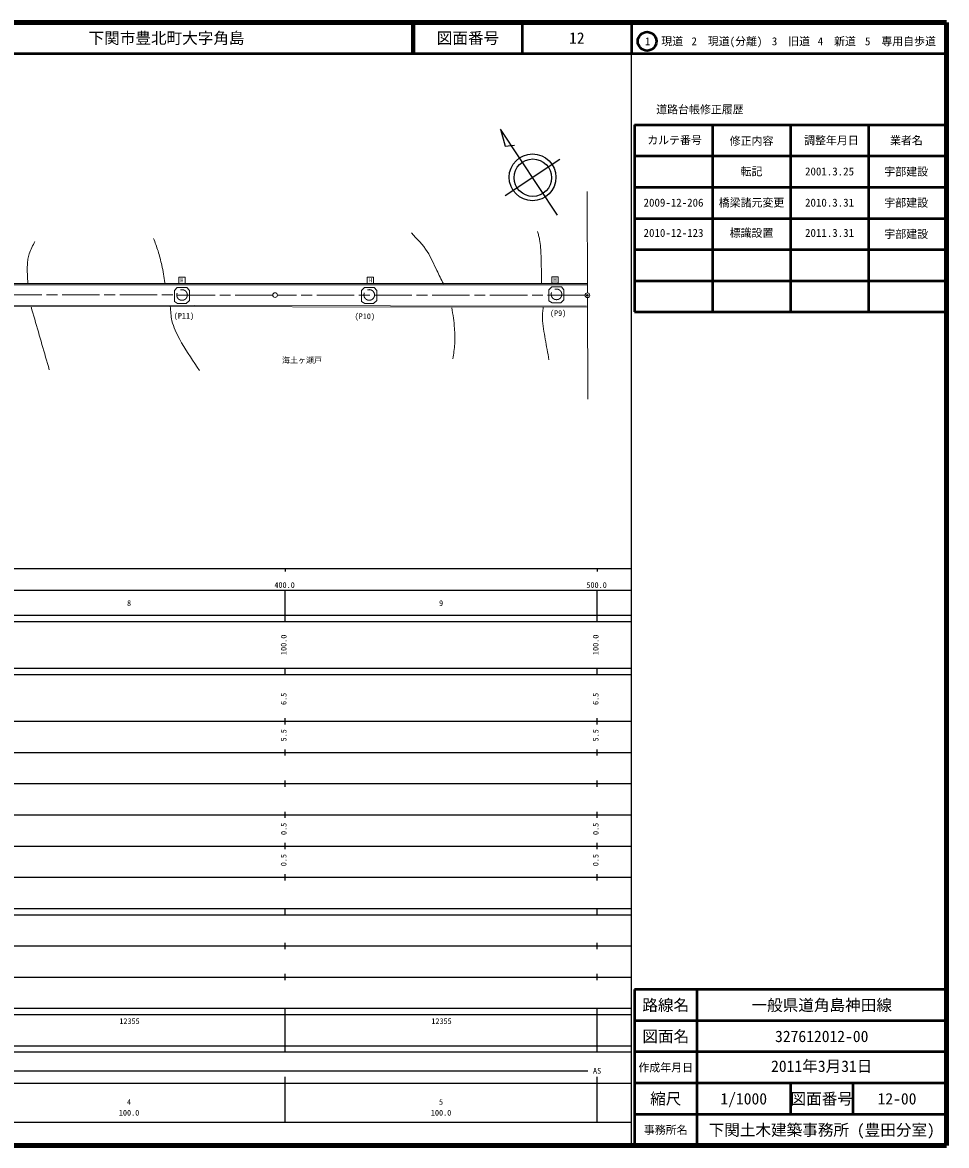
# Model space of a CAD drawing. Units: millimetres, scale not verified. Extents: x 40000 to 680000, y 20000 to 380000.
# Drawn here: x 383834 to 680000, y 20000 to 380000 of the extents above; entities that cross this region are included whole.
import ezdxf
from ezdxf.enums import TextEntityAlignment as Align

# ---------------------------------------------------------------- set-up
doc = ezdxf.new("R2010")
doc.units = ezdxf.units.MM
doc.header["$LTSCALE"] = 1000
doc.header["$PDMODE"] = 32
doc.header["$PDSIZE"] = 500
doc.linetypes.add('CHAIN', pattern=[18.5, 12, -1.5, 3.5, -1.5])
doc.linetypes.add('DASHED', pattern=[7.5, 6, -1.5])
for name, color, linetype, lineweight in [('M-BGD', 7, 'Continuous', 13), ('M-BMK', 2, 'Continuous', 13), ('M-STR-HTXT', 7, 'Continuous', 13), ('M-STR-STRC', 7, 'Continuous', 25), ('M-TTL', 7, 'Continuous', 140), ('M-TTL-BAND', 7, 'Continuous', 25), ('M-TTL-FRAM', 2, 'Continuous', 50), ('M-TTL-LINE', 7, 'Continuous', 50)]:
    doc.layers.add(name, color=color, linetype=linetype, lineweight=lineweight)
doc.layers.add('M-OTRS', color=6, linetype='Continuous')
doc.layers.add('M-TTL-TXT', color=7, linetype='Continuous')
doc.styles.add('ＭＳ ゴシック', font='')
doc.styles.get('ＭＳ ゴシック').set_extended_font_data('MS Gothic')

msp = doc.modelspace()

# ---------------------------------------------------------------- linework, layer by layer
at = {"layer": 'M-BGD'}
for p, q in [((564710, 295918), (196448, 295918)), ((564710, 296318), (196487, 296318)), ((433934, 298321), (435934, 298321)), ((433934, 296321), (433934, 298321)), ((435934, 296321), (433934, 296321)), ((435934, 298321), (435934, 296321)), ((494348, 298321), (496348, 298321)), ((494348, 296321), (494348, 298321)), ((496348, 296321), (494348, 296321)), ((496348, 298321), (496348, 296321)), ((553524, 298435), (555524, 298435)), ((553524, 296435), (553524, 298435)), ((555524, 296435), (553524, 296435)), ((555524, 298435), (555524, 296435)), ((564622, 288709), (194960, 289176))]:
    msp.add_line(p, q, dxfattribs=at)
at = {"layer": 'M-BGD', "linetype": 'DASHED'}
for p, q in [((552554, 294257), (553459, 295276)), ((553459, 295276), (556559, 295276)), ((556559, 295276), (557384, 294283)), ((432544, 294053), (433448, 295071)), ((432544, 290577), (432544, 294053)), ((433448, 295071), (436549, 295071)), ((436549, 295071), (437374, 294079)), ((437374, 294079), (437374, 290837)), ((492534, 294068), (493439, 295086)), ((492534, 290591), (492534, 294068)), ((493439, 295086), (496539, 295086)), ((496539, 295086), (497364, 294094)), ((497364, 294094), (497364, 290852)), ((552554, 290781), (552554, 294257)), ((557384, 294283), (557384, 291042)), ((433554, 289920), (432544, 290577)), ((436338, 289920), (433554, 289920)), ((437374, 290837), (436338, 289920)), ((493544, 289935), (492534, 290591)), ((496328, 289935), (493544, 289935)), ((497364, 290852), (496328, 289935)), ((553564, 290124), (552554, 290781)), ((556348, 290124), (553564, 290124)), ((557384, 291042), (556348, 290124))]:
    msp.add_line(p, q, dxfattribs=at)
at = {"layer": 'M-BGD'}
for points in [[(385570, 296341), (385540, 297091), (385498, 297841), (385451, 298591), (385407, 299341), (385372, 300091), (385354, 300841), (385359, 301590), (385395, 302339), (385431, 302786), (385477, 303232), (385533, 303678), (385601, 304123), (385682, 304565), (385776, 305004), (385884, 305439), (386007, 305870), (386181, 306381), (386381, 306882), (386600, 307376), (386834, 307864), (387075, 308349), (387319, 308834), (387558, 309320), (387788, 309810)], [(429435, 296531), (429322, 297235), (429215, 297941), (429109, 298647), (429002, 299354), (428891, 300059), (428773, 300763), (428644, 301464), (428501, 302163), (428372, 302742), (428234, 303319), (428089, 303894), (427937, 304467), (427779, 305039), (427615, 305609), (427447, 306178), (427276, 306746), (427114, 307257), (426946, 307766), (426771, 308274), (426593, 308780), (426413, 309285), (426232, 309790), (426052, 310296), (425875, 310802)], [(508557, 312583), (509194, 311838), (509845, 311104), (510502, 310375), (511156, 309643), (511799, 308903), (512423, 308148), (513018, 307373), (513577, 306570), (514024, 305849), (514438, 305108), (514825, 304351), (515194, 303584), (515553, 302811), (515908, 302037), (516268, 301265), (516641, 300500), (516908, 299968), (517175, 299435), (517441, 298903), (517707, 298370), (517973, 297837), (518239, 297304), (518506, 296771), (518772, 296239)], [(550175, 296414), (550161, 297508), (550153, 298603), (550148, 299698), (550141, 300793), (550130, 301888), (550109, 302982), (550077, 304076), (550029, 305169), (549995, 305835), (549959, 306502), (549920, 307168), (549873, 307834), (549817, 308499), (549748, 309162), (549664, 309823), (549562, 310481), (549502, 310799), (549431, 311115), (549352, 311429), (549267, 311742), (549179, 312054), (549090, 312366), (549003, 312678), (548920, 312991)], [(392428, 268702), (392136, 269712), (391845, 270722), (391553, 271732), (391261, 272742), (390969, 273751), (390677, 274761), (390385, 275771), (390093, 276781), (389802, 277791), (389510, 278801), (389218, 279810), (388926, 280820), (388634, 281830), (388342, 282840), (388050, 283850), (387759, 284859), (387467, 285869), (387175, 286879), (386883, 287889), (386591, 288899)], [(431216, 289030), (431272, 288448), (431317, 287864), (431356, 287279), (431398, 286695), (431450, 286112), (431519, 285533), (431614, 284958), (431741, 284390), (431962, 283611), (432216, 282842), (432500, 282083), (432810, 281332), (433141, 280590), (433490, 279855), (433851, 279128), (434222, 278407), (434848, 277256), (435510, 276126), (436201, 275013), (436915, 273913), (437643, 272821), (438378, 271734), (439113, 270646), (439841, 269554), (440555, 268454)], [(521486, 288563), (521593, 287735), (521707, 286908), (521823, 286082), (521938, 285255), (522048, 284427), (522148, 283599), (522234, 282769), (522303, 281938), (522344, 281319), (522379, 280699), (522406, 280078), (522424, 279458), (522433, 278837), (522432, 278216), (522418, 277596), (522391, 276976), (522347, 276375), (522286, 275775), (522212, 275177), (522128, 274579), (522038, 273982), (521947, 273385), (521859, 272788), (521778, 272190)], [(552568, 271898), (552421, 272715), (552270, 273532), (552119, 274348), (551968, 275164), (551819, 275981), (551674, 276798), (551534, 277616), (551401, 278436), (551262, 279283), (551115, 280130), (550969, 280978), (550829, 281826), (550703, 282675), (550596, 283526), (550515, 284380), (550467, 285236), (550463, 285663), (550476, 286090), (550503, 286517), (550540, 286944), (550582, 287371), (550626, 287797), (550667, 288224), (550701, 288651)]]:
    msp.add_lwpolyline(points, dxfattribs=at)
at = {"layer": 'M-BGD', "linetype": 'DASHED'}
for centre in [(434981, 292634), (494971, 292649), (554991, 292839)]:
    msp.add_circle(centre, 1700, dxfattribs=at)
at = {"layer": 'M-BMK', "linetype": 'CHAIN'}
for p, q in [((464043, 292620), (365817, 292678)), ((564162, 292551), (465543, 292619))]:
    msp.add_line(p, q, dxfattribs=at)
at = {"layer": 'M-BMK'}
for centre in [(464793, 292620), (564912, 292550)]:
    msp.add_circle(centre, 750, dxfattribs=at)
at = {"layer": 'M-OTRS'}
msp.add_point((564912, 292550), dxfattribs=at)
at = {"layer": 'M-STR-HTXT'}
for p, q in [((564911, 293300), (564838, 325840)), ((564987, 259261), (564914, 291800)), ((564622, 289109), (194919, 289576))]:
    msp.add_line(p, q, dxfattribs=at)
at = {"layer": 'M-STR-STRC'}
for p, q in [((555306, 318266), (537051, 345793)), ((537051, 345793), (538515, 340318)), ((538515, 340318), (541494, 340678)), ((538541, 324547), (556043, 336154))]:
    msp.add_line(p, q, dxfattribs=at)
for centre, radius in [((547327, 330374), 7500), ((547407, 330237), 6000)]:
    msp.add_circle(centre, radius, dxfattribs=at)
at = {"layer": 'M-TTL', "color": 2}
for p, q in [((680000, 380000), (40000, 380000)), ((680000, 20000), (680000, 380000)), ((40000, 20000), (680000, 20000))]:
    msp.add_line(p, q, dxfattribs=at)
at = {"layer": 'M-TTL-BAND'}
for p, q in [((579000, 20000), (579000, 370000)), ((40000, 205000), (579000, 205000)), ((468000, 205000), (468000, 204000)), ((568000, 205000), (568000, 204000)), ((68000, 198000), (579000, 198000)), ((468000, 188000), (468000, 198000)), ((568000, 188000), (568000, 198000)), ((40000, 190000), (579000, 190000)), ((40000, 188000), (579000, 188000)), ((40000, 173000), (579000, 173000)), ((468000, 171000), (468000, 173000)), ((568000, 171000), (568000, 173000)), ((40000, 171000), (579000, 171000)), ((40000, 156000), (579000, 156000)), ((468000, 155000), (468000, 157000)), ((568000, 155000), (568000, 157000)), ((46000, 146000), (579000, 146000)), ((468000, 145000), (468000, 147000)), ((568000, 145000), (568000, 147000)), ((468000, 135000), (468000, 137000)), ((568000, 135000), (568000, 137000)), ((52000, 136000), (579000, 136000)), ((46000, 126000), (579000, 126000)), ((468000, 125000), (468000, 127000)), ((568000, 125000), (568000, 127000)), ((52000, 116000), (579000, 116000)), ((468000, 115000), (468000, 117000)), ((568000, 115000), (568000, 117000)), ((46000, 106000), (579000, 106000)), ((468000, 105000), (468000, 107000)), ((568000, 105000), (568000, 107000)), ((40000, 96000), (579000, 96000)), ((40000, 94000), (579000, 94000)), ((468000, 94000), (468000, 96000)), ((568000, 94000), (568000, 96000)), ((49000, 84000), (579000, 84000)), ((468000, 83000), (468000, 85000)), ((568000, 83000), (568000, 85000)), ((40000, 74000), (579000, 74000)), ((468000, 73000), (468000, 75000)), ((568000, 73000), (568000, 75000)), ((40000, 64000), (579000, 64000)), ((40000, 62000), (579000, 62000)), ((468000, 62000), (468000, 64000)), ((468000, 52000), (468000, 62000)), ((468000, 52000), (468000, 62000)), ((568000, 62000), (568000, 64000)), ((568000, 52000), (568000, 62000)), ((40000, 52000), (579000, 52000)), ((468000, 50000), (468000, 52000)), ((568000, 50000), (568000, 52000)), ((40000, 50000), (579000, 50000)), ((71000, 44000), (565000, 44000)), ((40000, 40000), (579000, 40000)), ((468000, 27500), (468000, 42000)), ((568000, 27500), (568000, 42000)), ((68000, 27500), (579000, 27500))]:
    msp.add_line(p, q, dxfattribs=at)
at = {"layer": 'M-TTL-FRAM'}
for p, q in [((580000, 347197), (580000, 287197)), ((580000, 347197), (680000, 347197)), ((580000, 287197), (680000, 287197)), ((680000, 70000), (580000, 70000)), ((580000, 70000), (580000, 20000))]:
    msp.add_line(p, q, dxfattribs=at)
at = {"layer": 'M-TTL-LINE'}
for p, q in [((508747, 380000), (508747, 370000)), ((509247, 380000), (509247, 370000)), ((543997, 380000), (543997, 370000)), ((579000, 380000), (579000, 370000)), ((40000, 370000), (680000, 370000)), ((605000, 347197), (605000, 287197)), ((630000, 347197), (630000, 287197)), ((655000, 347197), (655000, 287197)), ((580000, 337197), (680000, 337197)), ((580000, 327197), (680000, 327197)), ((580000, 317197), (680000, 317197)), ((580000, 307197), (680000, 307197)), ((580000, 297197), (680000, 297197)), ((600000, 70000), (600000, 20000)), ((680000, 60000), (580000, 60000)), ((680000, 50000), (580000, 50000)), ((680000, 40000), (580000, 40000)), ((630000, 40000), (630000, 30000)), ((650000, 40000), (650000, 30000)), ((680000, 30000), (580000, 30000))]:
    msp.add_line(p, q, dxfattribs=at)
msp.add_circle((584031, 373958), 3000, dxfattribs=at)

# ---------------------------------------------------------------- texts
at = {"layer": 'M-BGD', "style": 'ＭＳ ゴシック'}
for p in [(434934, 296321), (495348, 296321), (554524, 296435)]:
    msp.add_text('H', height=1320, dxfattribs=at).set_placement(p, align=Align.BOTTOM_CENTER)
for s, p in [('(P11)', (435593, 285966)), ('(P10)', (493556, 285820)), ('(P9)', (555516, 286841))]:
    msp.add_text(s, height=1833, dxfattribs=at).set_placement(p, align=Align.MIDDLE_CENTER)
at = {"layer": 'M-STR-HTXT', "style": 'ＭＳ ゴシック'}
msp.add_text('海土ヶ瀬戸', height=1833, dxfattribs=at).set_placement((466998, 270277), align=Align.BOTTOM_LEFT)
at = {"layer": 'M-TTL', "style": 'ＭＳ ゴシック'}
for s, p in [('2009-12-206', (592500, 322245)), ('橋梁諸元変更', (617500, 322245)), ('2010.3.31', (642500, 322245)), ('宇部建設', (667077, 322189)), ('宇部建設', (667077, 312189))]:
    msp.add_text(s, height=2566, dxfattribs=at).set_placement(p, align=Align.MIDDLE_CENTER)
for s, p in [('2010-12-123', (592500, 310495)), ('標識設置', (617500, 310495)), ('2011.3.31', (642500, 310495))]:
    msp.add_text(s, height=2566, dxfattribs=at).set_placement(p, align=Align.BOTTOM_CENTER)
at = {"layer": 'M-TTL-BAND', "style": 'ＭＳ ゴシック'}
for s, p in [('400.0', (467844, 198195)), ('500.0', (567844, 198195)), ('8', (418000, 192405)), ('9', (518000, 192405)), ('AS', (568000, 42500)), ('4', (418000, 32523)), ('5', (518000, 32523)), ('100.0', (418000, 29033)), ('100.0', (518000, 29033))]:
    msp.add_text(s, height=1833, dxfattribs=at).set_placement(p, align=Align.BOTTOM_CENTER)
for s, p in [('100.0', (469000, 180500)), ('100.0', (569000, 180500)), ('6.5', (469000, 163174)), ('6.5', (569000, 163174)), ('5.5', (469000, 151500)), ('5.5', (569000, 151500)), ('0.5', (469000, 121500)), ('0.5', (569000, 121500)), ('0.5', (469000, 111500)), ('0.5', (569000, 111500))]:
    msp.add_text(s, height=1833, rotation=90, dxfattribs=at).set_placement(p, align=Align.BOTTOM_CENTER)
for p in [(414875, 58405), (514875, 58405)]:
    msp.add_text('12355', height=1833, dxfattribs=at).set_placement(p, align=Align.BOTTOM_LEFT)
at = {"layer": 'M-TTL-TXT', "style": 'ＭＳ ゴシック'}
msp.add_text('下関市豊北町大字角島', height=3666, dxfattribs=at).set_placement((405024, 375000), align=Align.MIDDLE_LEFT)
for s, height, p in [('図面番号', 3666, (526622, 375000)), ('12', 3666, (561497, 375000)), ('1\u3000現道', 2566, (589448, 373958)), ('2\u3000現道(分離)', 2566, (609619, 373958)), ('3\u3000旧道', 2566, (630121, 373958)), ('4\u3000新道', 2566, (644824, 373958)), ('5\u3000専用自歩道', 2566, (665228, 373958)), ('道路台帳修正履歴', 2566, (600968, 352113)), ('カルテ番号', 2566, (592839, 342277)), ('修正内容', 2566, (617509, 342023)), ('調整年月日', 2566, (643089, 342197)), ('業者名', 2566, (667134, 342197)), ('転記', 2566, (617500, 332245)), ('2001.3.25', 2566, (642500, 332245)), ('宇部建設', 2566, (667077, 332189)), ('路線名', 3666, (590000, 65000)), ('路線名', 3666, (590000, 65000)), ('一般県道角島神田線', 3666, (640000, 65000)), ('図面名', 3666, (590000, 55000)), ('図面名', 3666, (590000, 55000)), ('327612012-00', 3666, (640000, 55000)), ('作成年月日', 2566, (590000, 45000)), ('作成年月日', 2566, (590000, 45000)), ('縮尺', 3666, (590000, 35000)), ('縮尺', 3666, (590000, 35000)), ('1/1000', 3666, (615000, 35000)), ('図面番号', 3666, (640000, 35000)), ('図面番号', 3666, (640000, 35000)), ('12-00', 3666, (664125, 35000)), ('事務所名', 2566, (590000, 25000)), ('事務所名', 2566, (590000, 25000)), ('下関土木建築事務所 (豊田分室)', 3666, (640000, 25000))]:
    msp.add_text(s, height=height, dxfattribs=at).set_placement(p, align=Align.MIDDLE_CENTER)
msp.add_text('2011年3月31日', height=3666, dxfattribs=at).set_placement((640000, 42500), align=Align.BOTTOM_CENTER)

doc.saveas('drawing.dxf')
